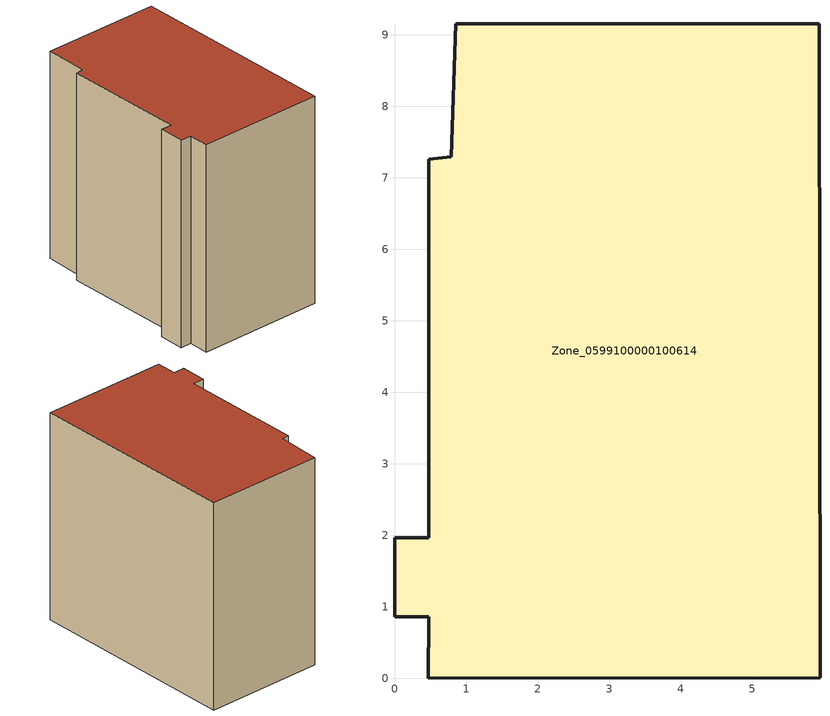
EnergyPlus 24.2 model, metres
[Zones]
Zone_0599100000100614
 floor ground (C_G): 0.48,0.86 0,0.86 0,1.97 0.48,1.97 0.48,7.26 0.79,7.3 0.85,9.16 5.94,9.16 5.95,0.01 0.47,0 z0
 wall outside (C_F): 0,0.86 0.48,0.86 0.47,0 5.95,0.01 5.94,9.16 0.85,9.16 0.79,7.3 0.48,7.26 0.48,1.97 0,1.97 0,0.86 z0:8.92
 roof outside (C_R): 5.94,9.16 0.85,9.16 0.79,7.3 0.48,7.26 0.48,1.97 0,1.97 0,0.86 0.48,0.86 0.47,0 5.95,0.01 z8.92
[BUILDING]
Pand.0599100000100614: North Axis=0; Terrain=City; Loads Convergence Tolerance Value=0.04; Temperature Convergence Tolerance Value=0.4; Solar Distribution=FullExterior; Maximum Number of Warmup Days=25; Minimum Number of Warmup Days=1
[Site:Location]
Rotterdam.The.Hague.AP_ZH_NLD Design_Conditions: Latitude=51.96; Longitude=4.45; Time Zone=1; Elevation=-4.5
[SITE:GROUNDTEMPERATURE:BUILDINGSURFACE]
18, 18, 18, 18, 18, 18, 18, 18, 18, 18, 18, 18
[MATERIAL] Thermal Absorptance=0.9; Solar Absorptance=0.7; Visible Absorptance=0.7
Name | Roughness | Thickness | Conductivity | Density | Specific Heat
G.TC.1946-1964 | MediumSmooth | 0.15 | 1 | 540 | 1210
F.TC.1946-1964 | Rough | 0.3 | 0.857143 | 1920 | 840
R.TC.1946-1964 | MediumRough | 0.2 | 0.235294 | 1500 | 1000
[CONSTRUCTION]
C_G: G.TC.1946-1964
C_F: F.TC.1946-1964
C_R: R.TC.1946-1964
[ZONE]
Zone_0599100000100614: Type=1; Multiplier=1; Ceiling Height=Autocalculate; Volume=Autocalculate; Floor Area=autocalculate; Part of Total Floor Area=Yes
[ZONEINFILTRATION:DESIGNFLOWRATE]
Infil_Zone_0599100000100614: Zone or ZoneList or Space or SpaceList=Zone_0599100000100614; Schedule=AlwaysOn; Design Flow Rate Calculation Method=Flow/Area; Flow Rate per Floor Area=0.003; Constant Term Coefficient=1; Temperature Term Coefficient=0; Velocity Term Coefficient=0; Velocity Squared Term Coefficient=0
[HVACTEMPLATE:ZONE:IDEALLOADSAIRSYSTEM]
Zone_0599100000100614: Maximum Heating Supply Air Temperature=50; Minimum Cooling Supply Air Temperature=13; Maximum Heating Supply Air Humidity Ratio=0.0156; Minimum Cooling Supply Air Humidity Ratio=0.0077; Heating Limit=NoLimit; Cooling Limit=NoLimit; Dehumidification Control Type=ConstantSensibleHeatRatio; Cooling Sensible Heat Ratio=0.7; Dehumidification Setpoint=60; Humidification Control Type=None; Humidification Setpoint=30; Outdoor Air Method=None; Outdoor Air Flow Rate per Person=0.00944; Outdoor Air Flow Rate per Zone Floor Area=0; Outdoor Air Flow Rate per Zone=0; Demand Controlled Ventilation Type=None; Outdoor Air Economizer Type=NoEconomizer; Heat Recovery Type=None; Sensible Heat Recovery Effectiveness=0.7; Latent Heat Recovery Effectiveness=0.65
[ZONECONTROL:THERMOSTAT]
ThermostatControl_Zone_0599100000100614: Zone or ZoneList=Zone_0599100000100614; Control Type Schedule=DualSetpointControlType; Control 1=Thermostat_Zone_0599100000100614; Temperature Difference Between Cutout And Setpoint=0
[THERMOSTATSETPOINT:DUALSETPOINT]
Thermostat_Zone_0599100000100614: Heating Setpoint Temperature Schedule=HeatingSetpoint_Zone_0599100000100614; Cooling Setpoint Temperature Schedule=CoolingSetpoint_Zone_0599100000100614
[SCHEDULE:COMPACT]
HeatingSetpoint_Zone_0599100000100614: Through: 12/31, For: AllDays, Until: 24:00, 21
CoolingSetpoint_Zone_0599100000100614: Through: 12/31, For: AllDays, Until: 24:00, 24
DualSetpointControlType: Through: 12/31, For: AllDays, Until: 24:00, 4
AlwaysOn: Through: 12/31, For: AllDays, Until: 24:00, 1
